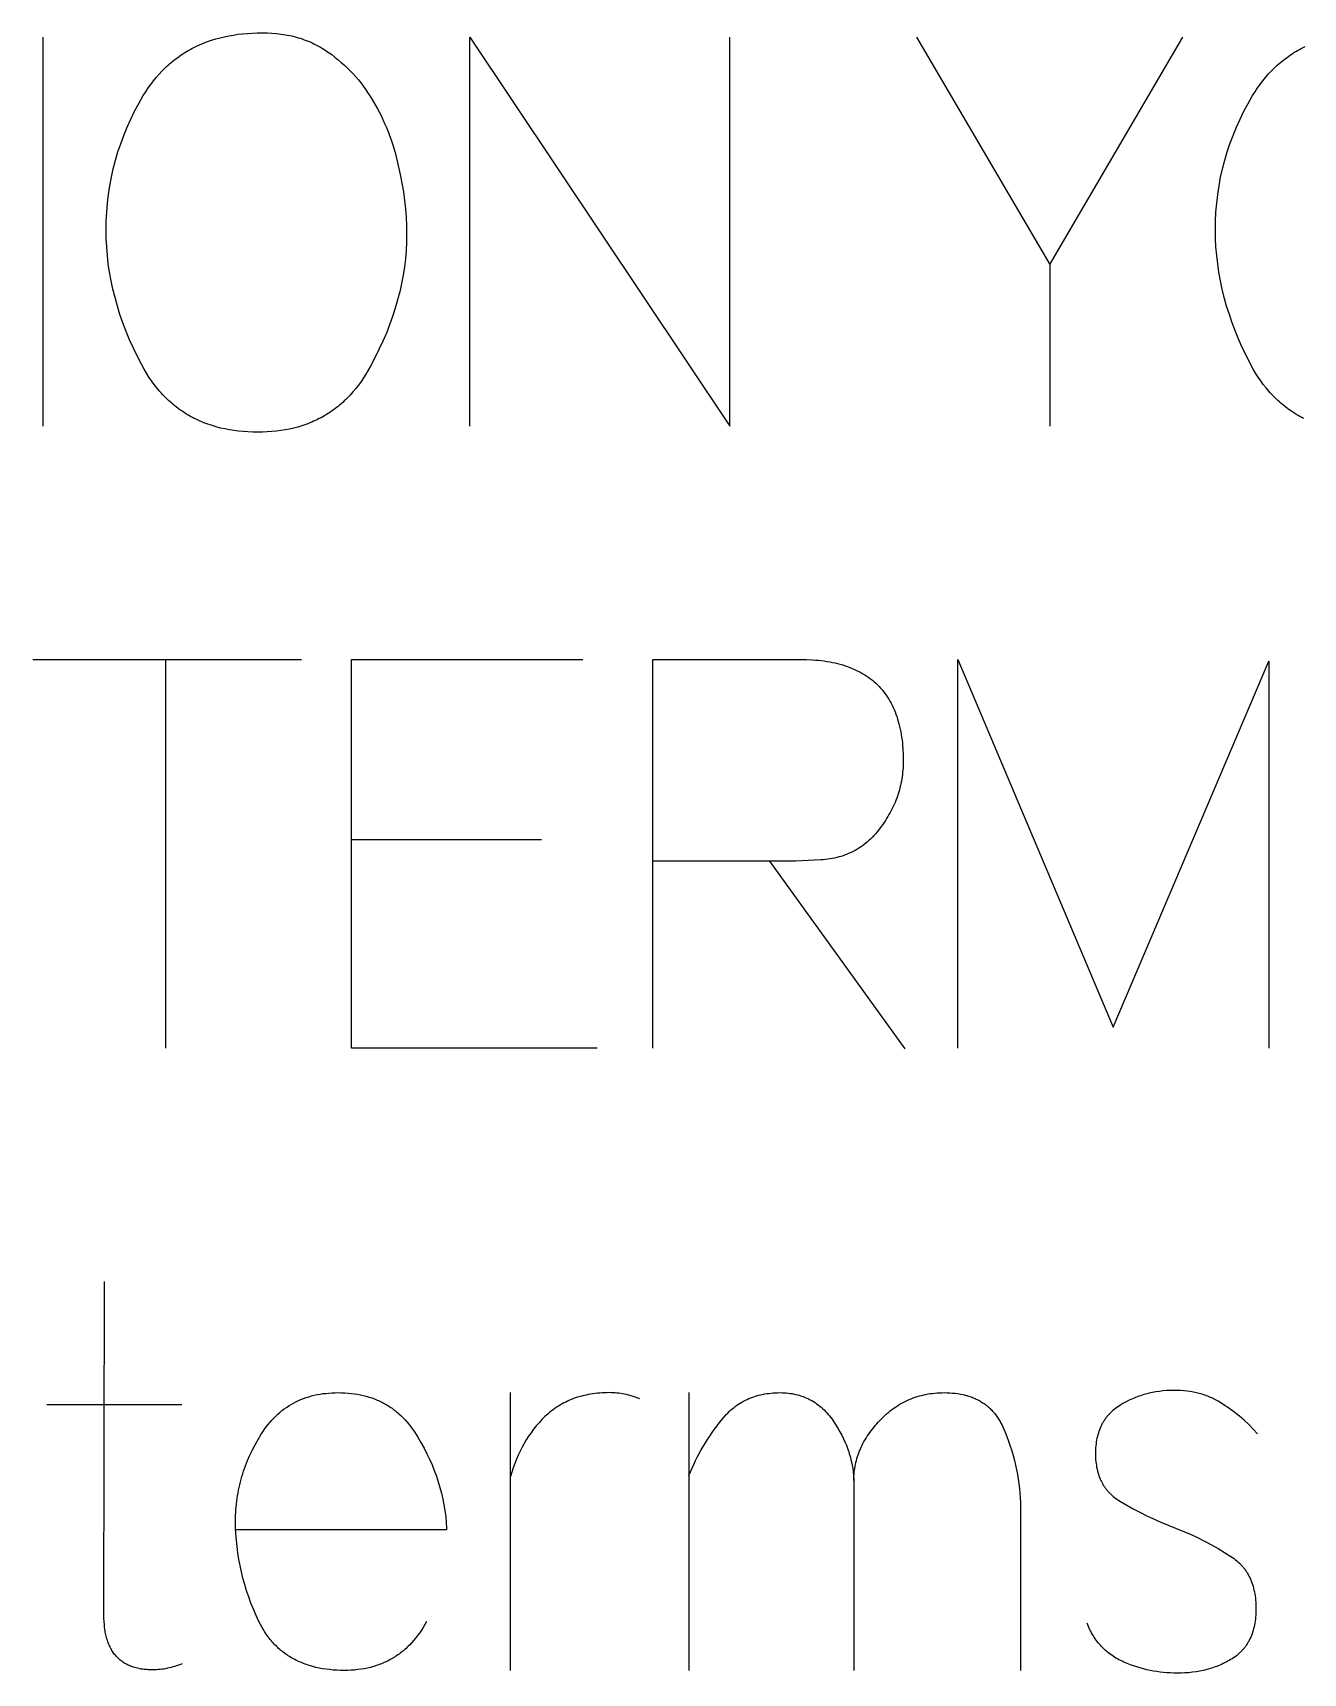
# Model space of a CAD drawing. Header units: millimetres. Extents: x -1220 to 1220, y -1270 to 3400.
# Drawn here: x 227.5 to 469.3, y 2141 to 2453.2 of the extents above; entities that cross this region are included whole.
import ezdxf

# ---------------------------------------------------------------- set-up
doc = ezdxf.new("R2010")
doc.units = ezdxf.units.MM
doc.layers.add('TC', color=220, linetype='CONTINUOUS', true_color=0xff00bb)

msp = doc.modelspace()

# ---------------------------------------------------------------- linework, layer by layer
at = {"layer": 'TC'}
for points in [[(229.4, 2452.34), (229.4, 2378.34)], [(310.69, 2378.34), (310.69, 2452.34), (360.17, 2378.34), (360.17, 2452.34)], [(395.69, 2452.34), (421.06, 2409.1), (446.33, 2452.34)], [(469.34, 2379.81), (468.99, 2379.99), (468.64, 2380.18), (468.29, 2380.38), (467.95, 2380.58), (467.61, 2380.79), (467.27, 2381), (466.94, 2381.23), (466.61, 2381.45), (466.29, 2381.69), (465.97, 2381.93), (465.66, 2382.18), (465.35, 2382.43), (465.04, 2382.69), (464.74, 2382.95), (464.44, 2383.22), (464.14, 2383.5), (463.85, 2383.79), (463.57, 2384.08), (463.29, 2384.37), (463.01, 2384.68), (462.73, 2384.99), (462.2, 2385.62), (461.68, 2386.29), (461.18, 2386.97), (460.69, 2387.68), (460.22, 2388.42), (459.77, 2389.18), (459.33, 2389.97), (458.51, 2391.57), (457.74, 2393.17), (457.03, 2394.77), (456.37, 2396.37), (455.76, 2397.98), (455.21, 2399.58), (454.7, 2401.18), (454.25, 2402.79), (453.86, 2404.39), (453.51, 2406), (453.22, 2407.61), (452.99, 2409.22), (452.8, 2410.83), (452.67, 2412.44), (452.59, 2414.05), (452.56, 2415.66), (452.59, 2417.37), (452.67, 2419.06), (452.81, 2420.75), (453.01, 2422.41), (453.25, 2424.06), (453.56, 2425.7), (453.92, 2427.32), (454.33, 2428.93), (454.8, 2430.52), (455.33, 2432.09), (455.91, 2433.66), (456.55, 2435.2), (457.24, 2436.73), (457.99, 2438.25), (458.79, 2439.75), (459.65, 2441.24), (460.1, 2441.98), (460.58, 2442.69), (461.07, 2443.38), (461.57, 2444.04), (462.09, 2444.68), (462.63, 2445.3), (463.19, 2445.9), (463.76, 2446.47), (464.05, 2446.75), (464.34, 2447.02), (464.64, 2447.28), (464.94, 2447.54), (465.25, 2447.79), (465.56, 2448.04), (465.88, 2448.28), (466.2, 2448.52), (466.52, 2448.75), (466.85, 2448.98), (467.18, 2449.19), (467.51, 2449.41), (467.85, 2449.61), (468.2, 2449.82), (468.54, 2450.01), (468.9, 2450.2), (469.25, 2450.38), (469.61, 2450.56)], [(421.06, 2409.1), (421.06, 2378.34)], [(227.5, 2333.94), (278.66, 2333.94)], [(252.76, 2333.94), (252.76, 2259.94)], [(334.9, 2259.94), (288.18, 2259.94), (288.18, 2333.94), (332.15, 2333.94)], [(345.47, 2259.94), (345.47, 2333.94), (373.49, 2333.94), (374.7, 2333.92), (375.87, 2333.87), (376.44, 2333.82), (377, 2333.77), (377.55, 2333.71), (378.1, 2333.64), (378.63, 2333.56), (379.15, 2333.47), (379.67, 2333.37), (380.17, 2333.26), (380.67, 2333.14), (381.15, 2333.02), (381.63, 2332.88), (382.09, 2332.73), (382.55, 2332.58), (382.99, 2332.41), (383.43, 2332.24), (383.86, 2332.05), (384.28, 2331.86), (384.68, 2331.66), (385.08, 2331.44), (385.47, 2331.22), (385.85, 2330.99), (386.22, 2330.75), (386.58, 2330.5), (386.93, 2330.24), (387.27, 2329.97), (387.6, 2329.69), (387.92, 2329.4), (388.24, 2329.11), (388.54, 2328.8), (388.83, 2328.48), (389.11, 2328.16), (389.39, 2327.82), (389.65, 2327.48), (389.91, 2327.12), (390.15, 2326.76), (390.39, 2326.38), (390.61, 2326), (390.83, 2325.61), (391.03, 2325.21), (391.23, 2324.8), (391.42, 2324.38), (391.6, 2323.95), (391.76, 2323.51), (391.92, 2323.06), (392.07, 2322.6), (392.21, 2322.13), (392.34, 2321.66), (392.46, 2321.17), (392.57, 2320.67), (392.67, 2320.17), (392.76, 2319.65), (392.84, 2319.13), (392.92, 2318.6), (392.98, 2318.05), (393.03, 2317.5), (393.08, 2316.94), (393.13, 2315.79), (393.15, 2314.6), (393.15, 2314.16), (393.13, 2313.73), (393.11, 2313.3), (393.08, 2312.87), (393.04, 2312.44), (393, 2312.02), (392.94, 2311.6), (392.87, 2311.18), (392.8, 2310.76), (392.72, 2310.35), (392.63, 2309.94), (392.53, 2309.53), (392.42, 2309.12), (392.3, 2308.71), (392.18, 2308.31), (392.04, 2307.91), (391.9, 2307.51), (391.75, 2307.11), (391.59, 2306.72), (391.42, 2306.33), (391.24, 2305.94), (391.05, 2305.55), (390.86, 2305.17), (390.65, 2304.78), (390.44, 2304.4), (390.22, 2304.03), (389.99, 2303.65), (389.75, 2303.28), (389.51, 2302.9), (389.25, 2302.54), (388.98, 2302.17), (388.44, 2301.45), (388.16, 2301.1), (387.87, 2300.76), (387.58, 2300.44), (387.28, 2300.12), (386.98, 2299.82), (386.67, 2299.53), (386.35, 2299.25), (386.03, 2298.98), (385.7, 2298.72), (385.37, 2298.47), (385.03, 2298.23), (384.68, 2298.01), (384.33, 2297.79), (383.97, 2297.58), (383.61, 2297.39), (383.24, 2297.21), (382.87, 2297.04), (382.48, 2296.88), (382.1, 2296.73), (381.7, 2296.59), (381.3, 2296.46), (380.9, 2296.34), (380.49, 2296.23), (380.07, 2296.14), (379.64, 2296.06), (379.22, 2295.98), (378.78, 2295.92), (378.34, 2295.87), (377.89, 2295.83), (377.44, 2295.8), (372.64, 2295.57), (367.67, 2295.57), (345.58, 2295.57)], [(403.51, 2259.94), (403.51, 2333.94), (433.11, 2263.96), (462.71, 2333.62), (462.71, 2259.94)], [(324.33, 2299.58), (288.18, 2299.58)], [(367.67, 2295.57), (393.47, 2259.84)], [(255.93, 2142.81), (255.58, 2142.67), (255.22, 2142.54), (254.87, 2142.42), (254.51, 2142.3), (254.16, 2142.2), (253.81, 2142.1), (253.46, 2142.02), (253.11, 2141.94), (252.76, 2141.87), (252.41, 2141.81), (252.06, 2141.76), (251.71, 2141.72), (251.37, 2141.69), (251.02, 2141.67), (250.68, 2141.65), (250.33, 2141.65), (250.04, 2141.65), (249.76, 2141.66), (249.48, 2141.67), (249.21, 2141.69), (248.94, 2141.71), (248.67, 2141.74), (248.41, 2141.77), (248.15, 2141.81), (247.9, 2141.85), (247.65, 2141.9), (247.41, 2141.96), (247.17, 2142.02), (246.94, 2142.08), (246.71, 2142.15), (246.48, 2142.22), (246.26, 2142.3), (246.05, 2142.39), (245.83, 2142.48), (245.63, 2142.57), (245.43, 2142.67), (245.23, 2142.77), (245.04, 2142.88), (244.85, 2143), (244.66, 2143.12), (244.48, 2143.24), (244.31, 2143.37), (244.14, 2143.51), (243.97, 2143.65), (243.81, 2143.8), (243.65, 2143.95), (243.5, 2144.1), (243.35, 2144.26), (243.21, 2144.43), (243.07, 2144.6), (242.94, 2144.78), (242.81, 2144.96), (242.68, 2145.15), (242.56, 2145.34), (242.45, 2145.53), (242.34, 2145.74), (242.23, 2145.94), (242.13, 2146.15), (242.03, 2146.37), (241.94, 2146.59), (241.85, 2146.82), (241.76, 2147.05), (241.69, 2147.29), (241.61, 2147.53), (241.54, 2147.78), (241.47, 2148.04), (241.41, 2148.29), (241.36, 2148.56), (241.3, 2148.82), (241.26, 2149.1), (241.21, 2149.38), (241.17, 2149.66), (241.11, 2150.24), (241.07, 2150.85), (241.04, 2151.47), (241.03, 2152.11), (241.13, 2215.54)], [(460.6, 2186.58), (459.75, 2187.48), (458.89, 2188.33), (458.02, 2189.14), (457.58, 2189.53), (457.14, 2189.91), (456.69, 2190.27), (456.25, 2190.62), (455.8, 2190.96), (455.34, 2191.29), (454.89, 2191.61), (454.43, 2191.92), (453.98, 2192.21), (453.06, 2192.78), (452.83, 2192.91), (452.59, 2193.04), (452.35, 2193.17), (452.11, 2193.29), (451.86, 2193.4), (451.61, 2193.51), (451.36, 2193.62), (451.1, 2193.72), (450.84, 2193.82), (450.58, 2193.91), (450.32, 2194), (450.05, 2194.09), (449.77, 2194.17), (449.5, 2194.24), (449.22, 2194.31), (448.94, 2194.38), (448.36, 2194.49), (447.77, 2194.59), (447.17, 2194.68), (446.56, 2194.74), (445.93, 2194.79), (445.29, 2194.81), (444.63, 2194.82), (443.94, 2194.81), (443.25, 2194.78), (442.57, 2194.72), (441.89, 2194.64), (441.23, 2194.54), (440.57, 2194.42), (440.24, 2194.35), (439.91, 2194.28), (439.59, 2194.19), (439.27, 2194.11), (438.95, 2194.02), (438.63, 2193.92), (438.32, 2193.82), (438, 2193.71), (437.69, 2193.59), (437.38, 2193.47), (437.07, 2193.35), (436.77, 2193.22), (436.46, 2193.08), (436.16, 2192.94), (435.56, 2192.64), (434.97, 2192.31), (434.38, 2191.97), (434.09, 2191.79), (433.82, 2191.6), (433.55, 2191.4), (433.29, 2191.2), (433.04, 2190.99), (432.8, 2190.77), (432.57, 2190.55), (432.46, 2190.44), (432.35, 2190.32), (432.24, 2190.2), (432.13, 2190.09), (432.03, 2189.97), (431.93, 2189.84), (431.83, 2189.72), (431.73, 2189.59), (431.64, 2189.47), (431.55, 2189.34), (431.46, 2189.21), (431.37, 2189.07), (431.28, 2188.94), (431.2, 2188.8), (431.12, 2188.66), (431.04, 2188.52), (430.97, 2188.38), (430.89, 2188.24), (430.75, 2187.95), (430.62, 2187.65), (430.5, 2187.35), (430.38, 2187.04), (430.28, 2186.72), (430.18, 2186.39), (430.1, 2186.06), (430.02, 2185.72), (429.95, 2185.38), (429.89, 2185.03), (429.84, 2184.67), (429.8, 2184.3), (429.77, 2183.93), (429.75, 2183.55), (429.73, 2183.16), (429.73, 2182.77), (429.73, 2182.38), (429.75, 2182), (429.77, 2181.63), (429.8, 2181.26), (429.85, 2180.9), (429.9, 2180.55), (429.96, 2180.2), (430.03, 2179.86), (430.11, 2179.53), (430.19, 2179.2), (430.29, 2178.88), (430.4, 2178.57), (430.51, 2178.26), (430.64, 2177.96), (430.77, 2177.67), (430.85, 2177.52), (430.92, 2177.38), (430.99, 2177.24), (431.07, 2177.1), (431.15, 2176.96), (431.23, 2176.82), (431.32, 2176.69), (431.41, 2176.56), (431.5, 2176.42), (431.59, 2176.3), (431.68, 2176.17), (431.78, 2176.04), (431.88, 2175.92), (431.98, 2175.79), (432.08, 2175.67), (432.19, 2175.55), (432.29, 2175.43), (432.4, 2175.32), (432.63, 2175.09), (432.87, 2174.87), (433.12, 2174.65), (433.37, 2174.45), (433.64, 2174.24), (433.91, 2174.05), (434.19, 2173.86), (434.49, 2173.68), (435.69, 2172.98), (436.92, 2172.29), (438.19, 2171.63), (439.48, 2170.98), (440.8, 2170.36), (442.16, 2169.75), (443.54, 2169.17), (444.95, 2168.6), (446.39, 2168.03), (447.79, 2167.44), (449.16, 2166.81), (450.5, 2166.15), (451.81, 2165.46), (453.08, 2164.74), (454.32, 2163.99), (455.52, 2163.21), (455.82, 2163.02), (456.1, 2162.82), (456.37, 2162.6), (456.64, 2162.39), (456.89, 2162.16), (457.14, 2161.93), (457.26, 2161.81), (457.38, 2161.69), (457.49, 2161.57), (457.6, 2161.44), (457.71, 2161.32), (457.82, 2161.19), (457.93, 2161.06), (458.03, 2160.93), (458.13, 2160.79), (458.23, 2160.66), (458.33, 2160.52), (458.42, 2160.38), (458.51, 2160.24), (458.6, 2160.09), (458.78, 2159.8), (458.94, 2159.5), (459.09, 2159.2), (459.24, 2158.88), (459.37, 2158.56), (459.5, 2158.23), (459.61, 2157.89), (459.72, 2157.55), (459.82, 2157.2), (459.9, 2156.84), (459.98, 2156.47), (460.05, 2156.1), (460.11, 2155.72), (460.16, 2155.33), (460.21, 2154.93), (460.24, 2154.53), (460.26, 2154.12), (460.28, 2153.7), (460.28, 2153.28), (460.28, 2152.86), (460.26, 2152.46), (460.24, 2152.06), (460.21, 2151.67), (460.17, 2151.29), (460.12, 2150.91), (460.06, 2150.54), (460, 2150.18), (459.92, 2149.83), (459.84, 2149.49), (459.74, 2149.15), (459.64, 2148.82), (459.53, 2148.49), (459.41, 2148.18), (459.28, 2147.87), (459.14, 2147.57), (459, 2147.27), (458.84, 2146.99), (458.76, 2146.85), (458.68, 2146.71), (458.59, 2146.57), (458.5, 2146.44), (458.41, 2146.3), (458.32, 2146.17), (458.23, 2146.04), (458.13, 2145.92), (458.03, 2145.79), (457.93, 2145.67), (457.83, 2145.55), (457.72, 2145.43), (457.62, 2145.31), (457.51, 2145.19), (457.39, 2145.08), (457.28, 2144.97), (457.16, 2144.86), (457.04, 2144.75), (456.92, 2144.64), (456.8, 2144.53), (456.67, 2144.43), (456.55, 2144.33), (456.29, 2144.13), (456.01, 2143.94), (455.73, 2143.76), (455.46, 2143.59), (455.17, 2143.43), (454.89, 2143.27), (454.6, 2143.12), (454.31, 2142.97), (454.01, 2142.83), (453.72, 2142.69), (453.42, 2142.56), (453.11, 2142.43), (452.8, 2142.31), (452.49, 2142.2), (452.18, 2142.09), (451.87, 2141.98), (451.55, 2141.88), (451.22, 2141.79), (450.9, 2141.7), (450.57, 2141.62), (450.24, 2141.54), (449.57, 2141.4), (448.88, 2141.28), (448.18, 2141.18), (447.47, 2141.11), (446.75, 2141.06), (446.02, 2141.02), (445.27, 2141.01), (444.62, 2141.02), (443.98, 2141.05), (443.33, 2141.09), (442.69, 2141.15), (442.05, 2141.22), (441.41, 2141.31), (440.78, 2141.42), (440.14, 2141.54), (439.51, 2141.68), (438.88, 2141.84), (438.25, 2142.01), (437.62, 2142.2), (436.99, 2142.41), (436.37, 2142.63), (435.74, 2142.87), (435.12, 2143.13), (434.81, 2143.27), (434.51, 2143.42), (434.21, 2143.57), (433.92, 2143.73), (433.64, 2143.89), (433.36, 2144.06), (433.09, 2144.24), (432.82, 2144.42), (432.56, 2144.61), (432.3, 2144.8), (432.05, 2145), (431.81, 2145.21), (431.57, 2145.42), (431.34, 2145.64), (431.11, 2145.86), (430.89, 2146.09), (430.68, 2146.32), (430.47, 2146.56), (430.26, 2146.81), (430.07, 2147.06), (429.87, 2147.32), (429.69, 2147.58), (429.51, 2147.85), (429.33, 2148.12), (429.16, 2148.4), (429, 2148.69), (428.84, 2148.98), (428.69, 2149.28), (428.55, 2149.58), (428.41, 2149.89), (428.27, 2150.21), (428.14, 2150.53)], [(255.83, 2192.07), (230.14, 2192.07)], [(302.45, 2150.84), (302.13, 2150.27), (301.79, 2149.72), (301.45, 2149.18), (301.09, 2148.66), (300.73, 2148.16), (300.35, 2147.68), (299.97, 2147.22), (299.57, 2146.77), (299.16, 2146.35), (298.95, 2146.14), (298.74, 2145.94), (298.53, 2145.74), (298.31, 2145.55), (298.09, 2145.36), (297.87, 2145.18), (297.65, 2145), (297.42, 2144.82), (297.19, 2144.65), (296.96, 2144.49), (296.72, 2144.32), (296.48, 2144.17), (296.24, 2144.02), (296, 2143.87), (295.75, 2143.72), (295.51, 2143.59), (295.25, 2143.45), (295, 2143.32), (294.74, 2143.2), (294.49, 2143.08), (294.22, 2142.96), (293.96, 2142.85), (293.69, 2142.74), (293.42, 2142.64), (293.15, 2142.54), (292.87, 2142.45), (292.6, 2142.36), (292.31, 2142.28), (291.75, 2142.12), (291.17, 2141.99), (290.57, 2141.87), (289.97, 2141.77), (289.36, 2141.69), (288.74, 2141.62), (288.1, 2141.58), (287.46, 2141.55), (286.8, 2141.54), (286.08, 2141.55), (285.36, 2141.58), (284.67, 2141.62), (283.98, 2141.69), (283.31, 2141.77), (282.66, 2141.87), (282.01, 2141.99), (281.39, 2142.12), (280.77, 2142.28), (280.17, 2142.45), (279.88, 2142.54), (279.59, 2142.64), (279.3, 2142.74), (279.01, 2142.85), (278.73, 2142.96), (278.46, 2143.08), (278.18, 2143.2), (277.91, 2143.32), (277.65, 2143.45), (277.38, 2143.59), (277.12, 2143.72), (276.87, 2143.87), (276.61, 2144.02), (276.36, 2144.17), (276.12, 2144.32), (275.88, 2144.49), (275.64, 2144.65), (275.4, 2144.82), (275.17, 2145), (274.94, 2145.18), (274.72, 2145.36), (274.5, 2145.55), (274.28, 2145.74), (274.07, 2145.94), (273.86, 2146.14), (273.65, 2146.35), (273.45, 2146.56), (273.25, 2146.77), (273.05, 2146.99), (272.86, 2147.22), (272.67, 2147.45), (272.48, 2147.68), (272.3, 2147.92), (272.12, 2148.16), (271.94, 2148.41), (271.77, 2148.66), (271.6, 2148.92), (271.44, 2149.18), (271.12, 2149.72), (270.81, 2150.27), (270.52, 2150.84), (269.99, 2152.01), (269.48, 2153.18), (269.01, 2154.35), (268.58, 2155.53), (268.18, 2156.71), (267.82, 2157.9), (267.49, 2159.09), (267.19, 2160.28), (266.93, 2161.48), (266.71, 2162.68), (266.52, 2163.89), (266.36, 2165.1), (266.24, 2166.31), (266.15, 2167.53), (266.1, 2168.75), (266.08, 2169.98), (266.09, 2170.52), (266.1, 2171.06), (266.13, 2171.6), (266.16, 2172.13), (266.2, 2172.67), (266.25, 2173.2), (266.32, 2173.73), (266.39, 2174.26), (266.47, 2174.79), (266.56, 2175.31), (266.66, 2175.84), (266.77, 2176.36), (266.89, 2176.88), (267.01, 2177.4), (267.15, 2177.92), (267.3, 2178.44), (267.46, 2178.95), (267.62, 2179.46), (267.8, 2179.97), (267.98, 2180.48), (268.38, 2181.5), (268.82, 2182.51), (269.29, 2183.51), (269.81, 2184.5), (270.36, 2185.49), (270.95, 2186.47), (271.26, 2186.96), (271.59, 2187.43), (271.92, 2187.89), (272.26, 2188.33), (272.61, 2188.75), (272.98, 2189.16), (273.35, 2189.56), (273.73, 2189.94), (274.12, 2190.3), (274.52, 2190.65), (274.92, 2190.98), (275.34, 2191.3), (275.77, 2191.6), (276.2, 2191.89), (276.65, 2192.16), (277.1, 2192.42), (277.57, 2192.66), (278.04, 2192.88), (278.52, 2193.09), (279.02, 2193.28), (279.52, 2193.46), (280.03, 2193.62), (280.55, 2193.77), (281.07, 2193.9), (281.61, 2194.02), (282.16, 2194.12), (282.72, 2194.21), (283.28, 2194.27), (283.86, 2194.33), (284.44, 2194.37), (285.04, 2194.39), (285.64, 2194.4), (286.27, 2194.39), (286.89, 2194.37), (287.5, 2194.32), (288.1, 2194.27), (288.69, 2194.19), (289.26, 2194.1), (289.83, 2193.99), (290.39, 2193.87), (290.94, 2193.73), (291.48, 2193.57), (292.01, 2193.4), (292.52, 2193.21), (293.03, 2193), (293.28, 2192.89), (293.53, 2192.78), (293.77, 2192.66), (294.02, 2192.54), (294.26, 2192.41), (294.49, 2192.28), (294.73, 2192.15), (294.96, 2192.01), (295.19, 2191.87), (295.42, 2191.72), (295.64, 2191.57), (295.87, 2191.42), (296.09, 2191.26), (296.3, 2191.1), (296.52, 2190.93), (296.73, 2190.76), (296.94, 2190.58), (297.15, 2190.4), (297.55, 2190.03), (297.95, 2189.64), (298.34, 2189.24), (298.71, 2188.82), (299.08, 2188.38), (299.43, 2187.92), (299.78, 2187.45), (300.12, 2186.97), (300.44, 2186.46), (300.76, 2185.94), (301.37, 2184.9), (301.95, 2183.84), (302.5, 2182.79), (303, 2181.73), (303.47, 2180.66), (303.91, 2179.59), (304.31, 2178.51), (304.67, 2177.43), (304.99, 2176.35), (305.28, 2175.25), (305.54, 2174.16), (305.75, 2173.06), (305.93, 2171.95), (306.08, 2170.84), (306.18, 2169.73), (306.25, 2168.6), (306.25, 2168.29), (265.98, 2168.29)], [(343.04, 2193.24), (342.67, 2193.38), (342.3, 2193.51), (341.94, 2193.63), (341.57, 2193.74), (341.2, 2193.85), (340.84, 2193.94), (340.47, 2194.03), (340.11, 2194.11), (339.75, 2194.18), (339.38, 2194.24), (339.02, 2194.29), (338.66, 2194.33), (338.3, 2194.36), (337.94, 2194.38), (337.59, 2194.39), (337.23, 2194.4), (336.76, 2194.39), (336.3, 2194.38), (335.85, 2194.36), (335.4, 2194.33), (334.95, 2194.29), (334.51, 2194.24), (334.08, 2194.18), (333.65, 2194.11), (333.22, 2194.04), (332.81, 2193.95), (332.39, 2193.86), (331.99, 2193.76), (331.58, 2193.65), (331.19, 2193.53), (330.8, 2193.4), (330.41, 2193.26), (330.03, 2193.12), (329.65, 2192.96), (329.28, 2192.8), (328.92, 2192.62), (328.56, 2192.44), (328.21, 2192.25), (327.86, 2192.05), (327.52, 2191.84), (327.18, 2191.62), (326.85, 2191.4), (326.52, 2191.16), (326.2, 2190.92), (325.88, 2190.67), (325.57, 2190.4), (325.27, 2190.13), (324.97, 2189.85), (324.4, 2189.28), (323.85, 2188.68), (323.32, 2188.07), (322.81, 2187.43), (322.33, 2186.78), (321.86, 2186.12), (321.42, 2185.43), (321, 2184.73), (320.6, 2184), (320.23, 2183.26), (319.87, 2182.5), (319.54, 2181.73), (319.22, 2180.93), (318.93, 2180.12), (318.66, 2179.29), (318.41, 2178.44)], [(318.41, 2141.54), (318.41, 2194.4)], [(352.35, 2194.4), (352.35, 2141.54)], [(352.35, 2178.65), (352.64, 2179.36), (352.95, 2180.06), (353.28, 2180.76), (353.61, 2181.46), (353.96, 2182.14), (354.33, 2182.82), (354.7, 2183.5), (355.09, 2184.17), (355.5, 2184.84), (355.91, 2185.49), (356.34, 2186.15), (356.79, 2186.79), (357.24, 2187.44), (357.71, 2188.07), (358.19, 2188.7), (358.94, 2189.64), (359.2, 2189.94), (359.47, 2190.23), (359.74, 2190.51), (360.02, 2190.79), (360.3, 2191.05), (360.59, 2191.3), (360.88, 2191.54), (361.18, 2191.78), (361.49, 2192), (361.8, 2192.21), (362.12, 2192.42), (362.44, 2192.61), (362.77, 2192.79), (363.11, 2192.97), (363.45, 2193.13), (363.79, 2193.28), (364.14, 2193.43), (364.5, 2193.56), (364.87, 2193.69), (365.24, 2193.8), (365.61, 2193.9), (365.99, 2194), (366.38, 2194.08), (366.77, 2194.16), (367.17, 2194.22), (367.58, 2194.27), (367.99, 2194.32), (368.4, 2194.35), (368.82, 2194.38), (369.25, 2194.39), (369.68, 2194.4), (370.08, 2194.39), (370.48, 2194.38), (370.87, 2194.35), (371.25, 2194.31), (371.63, 2194.27), (372, 2194.21), (372.37, 2194.14), (372.74, 2194.06), (373.09, 2193.97), (373.45, 2193.87), (373.79, 2193.76), (374.13, 2193.64), (374.47, 2193.51), (374.8, 2193.37), (375.12, 2193.21), (375.44, 2193.05), (375.76, 2192.88), (376.07, 2192.69), (376.37, 2192.5), (376.67, 2192.29), (376.96, 2192.08), (377.25, 2191.85), (377.53, 2191.61), (377.81, 2191.37), (378.08, 2191.11), (378.35, 2190.84), (378.61, 2190.56), (378.86, 2190.27), (379.11, 2189.97), (379.36, 2189.66), (379.6, 2189.34), (379.83, 2189.01), (380.28, 2188.33), (380.7, 2187.65), (381.1, 2186.97), (381.46, 2186.28), (381.8, 2185.59), (382.12, 2184.89), (382.26, 2184.54), (382.4, 2184.19), (382.53, 2183.84), (382.66, 2183.48), (382.78, 2183.13), (382.89, 2182.77), (383, 2182.42), (383.09, 2182.06), (383.19, 2181.7), (383.27, 2181.34), (383.35, 2180.98), (383.42, 2180.62), (383.48, 2180.26), (383.54, 2179.9), (383.59, 2179.53), (383.64, 2179.17), (383.67, 2178.8), (383.7, 2178.43), (383.73, 2178.07), (383.74, 2177.7), (383.74, 2141.54)], [(383.74, 2177.7), (383.75, 2178.08), (383.76, 2178.47), (383.79, 2178.86), (383.82, 2179.24), (383.86, 2179.62), (383.92, 2180), (383.98, 2180.37), (384.05, 2180.75), (384.14, 2181.12), (384.23, 2181.49), (384.33, 2181.86), (384.44, 2182.23), (384.56, 2182.59), (384.69, 2182.95), (384.83, 2183.31), (384.99, 2183.67), (385.15, 2184.02), (385.32, 2184.38), (385.49, 2184.73), (385.68, 2185.08), (385.88, 2185.43), (386.09, 2185.77), (386.31, 2186.12), (386.54, 2186.46), (386.78, 2186.8), (387.02, 2187.13), (387.28, 2187.47), (387.55, 2187.8), (387.82, 2188.13), (388.11, 2188.46), (388.41, 2188.79), (389.02, 2189.44), (389.34, 2189.75), (389.66, 2190.06), (389.99, 2190.35), (390.32, 2190.64), (390.66, 2190.91), (391, 2191.17), (391.34, 2191.43), (391.69, 2191.67), (392.04, 2191.9), (392.4, 2192.12), (392.77, 2192.33), (393.13, 2192.54), (393.5, 2192.73), (393.88, 2192.91), (394.26, 2193.08), (394.65, 2193.24), (395.04, 2193.39), (395.43, 2193.53), (395.83, 2193.66), (396.23, 2193.77), (396.64, 2193.88), (397.06, 2193.98), (397.47, 2194.07), (397.89, 2194.15), (398.32, 2194.21), (398.75, 2194.27), (399.19, 2194.32), (399.63, 2194.35), (400.07, 2194.38), (400.52, 2194.39), (400.97, 2194.4), (401.51, 2194.39), (402.04, 2194.37), (402.55, 2194.33), (403.05, 2194.28), (403.54, 2194.22), (404.02, 2194.14), (404.49, 2194.04), (404.72, 2193.99), (404.95, 2193.94), (405.17, 2193.88), (405.39, 2193.81), (405.61, 2193.75), (405.82, 2193.68), (406.04, 2193.6), (406.25, 2193.52), (406.45, 2193.44), (406.66, 2193.36), (406.86, 2193.27), (407.06, 2193.18), (407.25, 2193.08), (407.45, 2192.98), (407.64, 2192.88), (407.82, 2192.77), (408.01, 2192.66), (408.19, 2192.55), (408.37, 2192.43), (408.54, 2192.31), (408.72, 2192.19), (408.89, 2192.06), (409.05, 2191.93), (409.22, 2191.79), (409.38, 2191.65), (409.54, 2191.51), (409.7, 2191.36), (409.85, 2191.21), (410, 2191.06), (410.15, 2190.9), (410.29, 2190.74), (410.43, 2190.58), (410.57, 2190.41), (410.71, 2190.24), (410.84, 2190.06), (410.97, 2189.88), (411.1, 2189.7), (411.22, 2189.51), (411.34, 2189.32), (411.46, 2189.13), (411.58, 2188.93), (411.69, 2188.73), (411.8, 2188.53), (411.91, 2188.32), (412.12, 2187.89), (412.31, 2187.45), (412.5, 2187), (412.86, 2186.08), (413.19, 2185.16), (413.5, 2184.24), (413.79, 2183.33), (414.06, 2182.42), (414.3, 2181.51), (414.52, 2180.6), (414.72, 2179.7), (414.89, 2178.81), (415.04, 2177.91), (415.17, 2177.02), (415.27, 2176.14), (415.35, 2175.25), (415.41, 2174.37), (415.45, 2173.5), (415.46, 2172.62), (415.46, 2141.54)]]:
    msp.add_lwpolyline(points, dxfattribs=at)
msp.add_lwpolyline([(271.16, 2453.19), (272.07, 2453.17), (272.97, 2453.13), (273.85, 2453.06), (274.29, 2453.01), (274.72, 2452.96), (275.14, 2452.89), (275.57, 2452.83), (275.98, 2452.75), (276.4, 2452.67), (276.8, 2452.58), (277.21, 2452.48), (277.61, 2452.37), (278, 2452.26), (278.39, 2452.14), (278.78, 2452.02), (279.16, 2451.88), (279.54, 2451.74), (279.91, 2451.59), (280.28, 2451.44), (280.65, 2451.28), (281.01, 2451.11), (281.37, 2450.93), (281.72, 2450.74), (282.06, 2450.55), (282.41, 2450.35), (282.75, 2450.15), (283.08, 2449.94), (283.41, 2449.72), (284.38, 2449.03), (285, 2448.56), (285.61, 2448.07), (286.21, 2447.56), (286.79, 2447.04), (287.35, 2446.51), (287.91, 2445.96), (288.44, 2445.39), (288.96, 2444.81), (289.47, 2444.21), (289.96, 2443.6), (290.44, 2442.97), (290.9, 2442.32), (291.35, 2441.66), (291.78, 2440.98), (292.61, 2439.59), (293.01, 2438.87), (293.4, 2438.15), (293.77, 2437.42), (294.12, 2436.67), (294.46, 2435.92), (294.79, 2435.17), (295.1, 2434.4), (295.4, 2433.62), (295.68, 2432.83), (295.95, 2432.04), (296.2, 2431.23), (296.44, 2430.42), (296.66, 2429.59), (296.87, 2428.76), (297.43, 2426.24), (297.75, 2424.57), (298.02, 2422.92), (298.25, 2421.29), (298.42, 2419.67), (298.54, 2418.07), (298.62, 2416.49), (298.64, 2414.92), (298.62, 2413.35), (298.54, 2411.77), (298.4, 2410.2), (298.21, 2408.63), (297.97, 2407.06), (297.68, 2405.48), (297.33, 2403.91), (296.93, 2402.34), (296.47, 2400.77), (295.96, 2399.19), (295.4, 2397.62), (294.78, 2396.05), (294.11, 2394.48), (293.38, 2392.9), (292.6, 2391.33), (291.77, 2389.76), (291.34, 2388.98), (290.9, 2388.24), (290.43, 2387.51), (289.96, 2386.81), (289.46, 2386.13), (288.96, 2385.48), (288.43, 2384.86), (287.89, 2384.26), (287.62, 2383.96), (287.34, 2383.68), (287.06, 2383.4), (286.77, 2383.12), (286.48, 2382.86), (286.18, 2382.6), (285.88, 2382.34), (285.58, 2382.09), (285.28, 2381.85), (284.97, 2381.61), (284.65, 2381.38), (284.33, 2381.16), (284.01, 2380.94), (283.69, 2380.73), (283.36, 2380.52), (283.02, 2380.32), (282.69, 2380.13), (282.35, 2379.94), (282, 2379.76), (281.65, 2379.59), (281.3, 2379.42), (280.94, 2379.26), (280.58, 2379.1), (280.22, 2378.95), (279.85, 2378.8), (279.48, 2378.67), (279.1, 2378.53), (278.72, 2378.41), (277.95, 2378.17), (277.16, 2377.97), (276.36, 2377.78), (275.54, 2377.62), (274.71, 2377.49), (273.86, 2377.38), (273, 2377.29), (272.12, 2377.23), (271.22, 2377.19), (270.31, 2377.18), (269.37, 2377.19), (268.44, 2377.23), (267.53, 2377.29), (266.64, 2377.38), (265.76, 2377.49), (264.9, 2377.63), (264.05, 2377.79), (263.22, 2377.98), (262.41, 2378.19), (261.61, 2378.43), (261.22, 2378.56), (260.83, 2378.69), (260.45, 2378.83), (260.07, 2378.98), (259.69, 2379.13), (259.32, 2379.29), (258.95, 2379.46), (258.59, 2379.63), (258.23, 2379.81), (257.88, 2379.99), (257.52, 2380.18), (257.18, 2380.38), (256.83, 2380.58), (256.49, 2380.79), (256.16, 2381), (255.83, 2381.23), (255.5, 2381.45), (255.18, 2381.69), (254.86, 2381.93), (254.55, 2382.18), (254.23, 2382.43), (253.93, 2382.69), (253.63, 2382.95), (253.33, 2383.22), (253.03, 2383.5), (252.74, 2383.79), (252.46, 2384.08), (252.18, 2384.37), (251.9, 2384.68), (251.62, 2384.99), (251.09, 2385.62), (250.57, 2386.29), (250.07, 2386.97), (249.58, 2387.68), (249.11, 2388.42), (248.66, 2389.18), (248.22, 2389.97), (247.4, 2391.57), (246.63, 2393.17), (245.92, 2394.77), (245.26, 2396.37), (244.65, 2397.98), (244.09, 2399.58), (243.59, 2401.18), (243.14, 2402.79), (242.75, 2404.39), (242.4, 2406), (242.11, 2407.61), (241.87, 2409.22), (241.69, 2410.83), (241.56, 2412.44), (241.48, 2414.05), (241.45, 2415.66), (241.48, 2417.37), (241.56, 2419.06), (241.7, 2420.75), (241.89, 2422.41), (242.14, 2424.06), (242.45, 2425.7), (242.81, 2427.32), (243.22, 2428.93), (243.69, 2430.52), (244.22, 2432.09), (244.8, 2433.66), (245.44, 2435.2), (246.13, 2436.73), (246.87, 2438.25), (247.68, 2439.75), (248.53, 2441.24), (248.99, 2441.98), (249.47, 2442.69), (249.96, 2443.38), (250.46, 2444.04), (250.98, 2444.68), (251.52, 2445.3), (252.07, 2445.9), (252.64, 2446.47), (252.94, 2446.75), (253.23, 2447.02), (253.53, 2447.28), (253.83, 2447.54), (254.14, 2447.79), (254.45, 2448.04), (254.77, 2448.28), (255.09, 2448.52), (255.41, 2448.75), (255.74, 2448.98), (256.07, 2449.19), (256.4, 2449.41), (256.74, 2449.61), (257.09, 2449.82), (257.43, 2450.01), (257.78, 2450.2), (258.14, 2450.38), (258.5, 2450.56), (259.23, 2450.9), (259.98, 2451.22), (260.74, 2451.51), (261.52, 2451.78), (262.32, 2452.02), (263.13, 2452.24), (263.96, 2452.44), (264.8, 2452.62), (265.66, 2452.77), (266.54, 2452.9), (267.43, 2453), (268.34, 2453.08), (269.26, 2453.14), (270.2, 2453.18)], close=True, dxfattribs=at)

doc.saveas('drawing.dxf')
